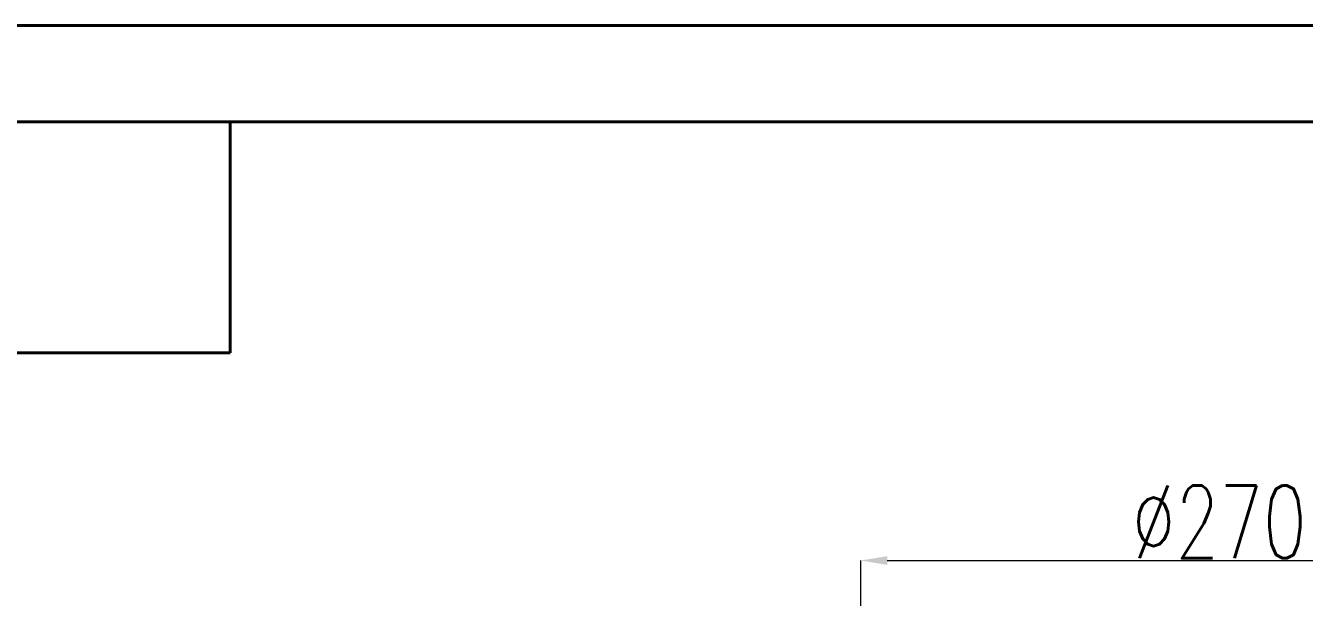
# Model space of a CAD drawing. Header units: millimetres. Extents: x 1465 to 4510, y 540 to 2694.
# Drawn here: x 2004.2 to 2485.8, y 2478.1 to 2693.5 of the extents above; entities that cross this region are included whole.
import ezdxf

# ---------------------------------------------------------------- set-up
doc = ezdxf.new("R2010")
doc.units = ezdxf.units.MM
for name, color, linetype, lineweight in [('AM_5', 3, 'Continuous', 25), ('AM_BOR', 7, 'Continuous', 50), ('粗实线', 7, 'Continuous', 40)]:
    doc.layers.add(name, color=color, linetype=linetype, lineweight=lineweight)
doc.styles.add('SLDTEXTSTYLE1', font='txt.shx', dxfattribs={"width": 0.7, "bigfont": 'gbcbig.shx'})
doc.dimstyles.new('SLDDIMSTYLE12$0', dxfattribs={"dimtxt": 12, "dimasz": 10, "dimexe": 0, "dimexo": 0.0625, "dimgap": 0.875, "dimtad": 1, "dimdec": 1, "dimlfac": 1.8, "dimrnd": 1e-09, "dimzin": 12, "dimdsep": 46, "dimtxsty": 'SLDTEXTSTYLE1', "dimcen": 0.09, "dimdle": 8.16, "dimclrd": 3, "dimclre": 3, "dimadec": 0, "dimazin": 3, "dimtfac": 1, "dimtdec": 1, "dimtofl": 0, "dimtmove": 0, "dimatfit": 3, "dimfxl": 0, "dimfrac": 2, "dimtolj": 1, "dimlwd": 5, "dimlwe": 5, "dimarcsym": 0})

# ---------------------------------------------------------------- blocks, each defined once
blk = doc.blocks.new('*D66')
at = {"layer": 'AM_5', "color": 3, "lineweight": 5, "transparency": 16777216}
blk.add_line((2318.73, 2430.47), (2318.73, 2491.97), dxfattribs=at)
at = {"layer": 'AM_5', "color": 3, "linetype": 'Continuous', "lineweight": 5, "transparency": 16777216}
for p, q in [((2328.73, 2491.97), (2578.73, 2491.97)), ((2588.73, 2430.47), (2588.73, 2491.97))]:
    blk.add_line(p, q, dxfattribs=at)
at = {"layer": 'AM_5', "color": 3, "transparency": 16777216}
for points in [[(2328.73, 2493.63), (2328.73, 2490.3), (2318.73, 2491.97)], [(2578.73, 2493.63), (2578.73, 2490.3), (2588.73, 2491.97)]]:
    blk.add_solid(points, dxfattribs=at)
at = {"layer": 'Defpoints', "color": 0, "transparency": 16777216}
for p in [(2588.73, 2491.97), (2318.73, 2430.41), (2588.73, 2430.41)]:
    blk.add_point(p, dxfattribs=at)
at = {"layer": 'AM_5', "color": 0, "transparency": 16777216, "insert": (2453.73, 2506.56), "char_height": 12, "attachment_point": 5, "style": 'SLDTEXTSTYLE1'}
blk.add_mtext('\\A1;{\\H2.28571x;%%C270}', dxfattribs=at)
blk = doc.blocks.new('rA3')
at = {"layer": '粗实线'}
for p, q in [((753.384, 421.26), (333.384, 421.26)), ((748.384, 416.26), (358.384, 416.26)), ((418.384, 404.26), (418.384, 416.26)), ((358.384, 404.26), (418.384, 404.26))]:
    blk.add_line(p, q, dxfattribs=at)

msp = doc.modelspace()

# ---------------------------------------------------------------- block references
at = {"layer": 'AM_BOR', "xscale": 7.2509765625, "yscale": 7.2509765625, "zscale": 7.2509765625}
msp.add_blockref('rA3', (-952.423, -361.013), dxfattribs=at)

# ---------------------------------------------------------------- dimensions: what is measured, and where the dimension line sits
at = {"layer": 'AM_5'}
dim = msp.add_linear_dim(base=(2588.733, 2491.967), p1=(2318.733, 2430.407), p2=(2588.733, 2430.407), text='{\\H2.28571x;%%C270}', dimstyle='SLDDIMSTYLE12$0', override={"dimlfac": 1}, dxfattribs=at)
dim.commit()
dim.dimension.update_dxf_attribs({"geometry": '*D66', "text_midpoint": (2453.733, 2506.556)})

doc.saveas('drawing.dxf')
